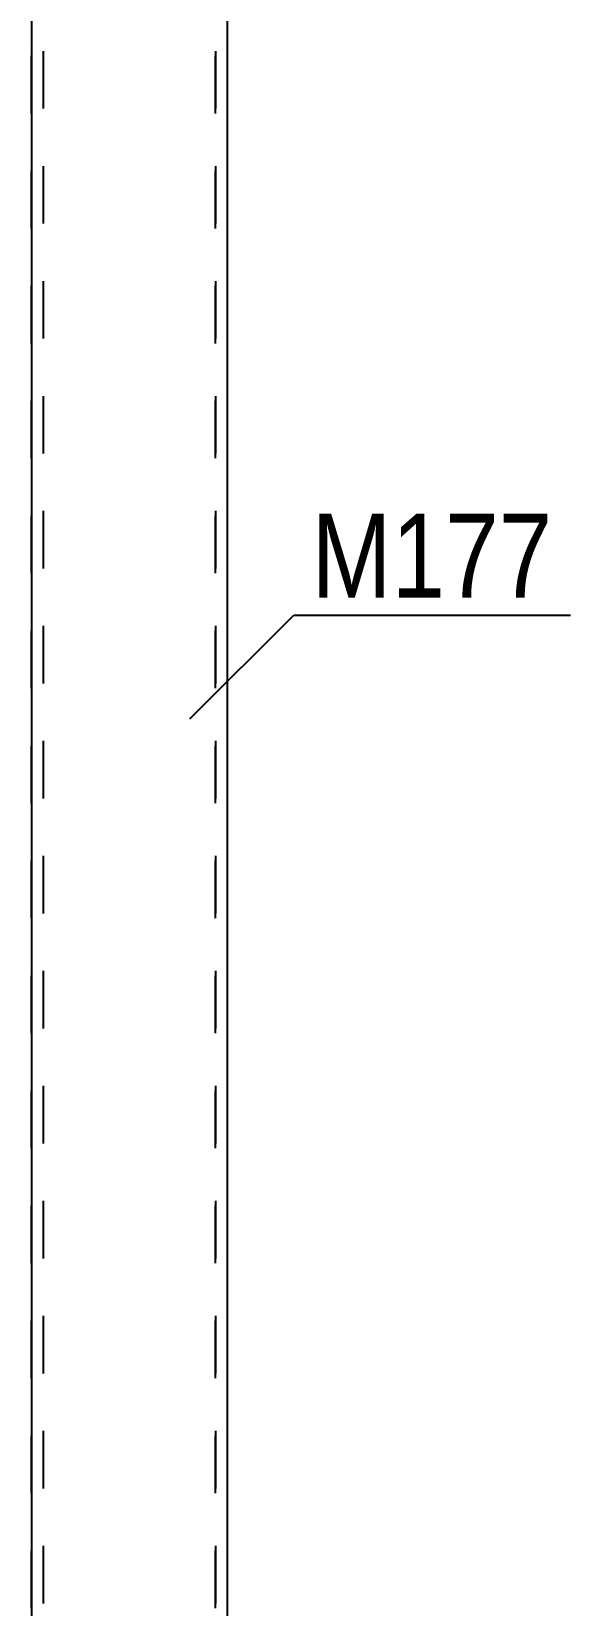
# Model space of a CAD drawing. Header units: millimetres. Extents: x -777 to 412, y -850 to -9.
# Drawn here: x 180.7 to 199.1, y -324.3 to -270.7 of the extents above; entities that cross this region are included whole.
import ezdxf

# ---------------------------------------------------------------- set-up
doc = ezdxf.new("R2010")
doc.units = ezdxf.units.MM
doc.linetypes.add('DXK_LINE_DOT2', pattern=[3.9198, 1.9599, -1.9599])
doc.styles.add('Arial Narrow', font='ARIALN.TTF', dxfattribs={"height": 0.2})

# ---------------------------------------------------------------- blocks, each defined once
blk = doc.blocks.new('Part-570390744-1793 - 1374')
at = {"color": 7, "linetype": 'DXK_LINE_DOT2'}
for p, q in [((181.11, -239.962), (181.11, -441.996)), ((186.977, -239.962), (186.977, -441.996))]:
    blk.add_line(p, q, dxfattribs=at)
at = {"color": 2, "linetype": 'Continuous'}
for p, q in [((180.71, -264.198), (180.71, -441.996)), ((187.377, -264.198), (187.377, -441.996))]:
    blk.add_line(p, q, dxfattribs=at)
blk = doc.blocks.new('Part-570390744-1820 - 1374')
at = {"color": 7, "linetype": 'DXK_LINE_DOT2'}
for p, q in [((180.71, -441.996), (180.71, -239.962)), ((181.11, -239.962), (181.11, -441.996)), ((186.977, -441.996), (186.977, -239.962)), ((187.377, -239.962), (187.377, -441.996))]:
    blk.add_line(p, q, dxfattribs=at)
blk = doc.blocks.new('Mark-570390744-1789 - 1374')
at = {"color": 30, "linetype": 'Continuous'}
for p, q in [((186.107, -294.086), (189.643, -290.551)), ((189.643, -290.551), (199.066, -290.551))]:
    blk.add_line(p, q, dxfattribs=at)
at = {"color": 0}
blk.add_wipeout([(198.466, -289.951), (198.466, -286.951), (190.243, -286.951), (190.243, -289.951)], dxfattribs=at)
blk.add_wipeout([(198.466, -289.951), (198.466, -286.951), (190.243, -286.951), (190.243, -289.951)], dxfattribs=at)
at = {"color": 3, "style": 'Arial Narrow'}
blk.add_text('M177', height=2.8633, dxfattribs=at).set_placement((190.243, -289.951))

msp = doc.modelspace()

# ---------------------------------------------------------------- block references
for name in ['Part-570390744-1793 - 1374', 'Part-570390744-1820 - 1374']:
    msp.add_blockref(name, (0, 0))

# ---------------------------------------------------------------- next in the draw order: block references
msp.add_blockref('Mark-570390744-1789 - 1374', (0, 0))

doc.saveas('drawing.dxf')
